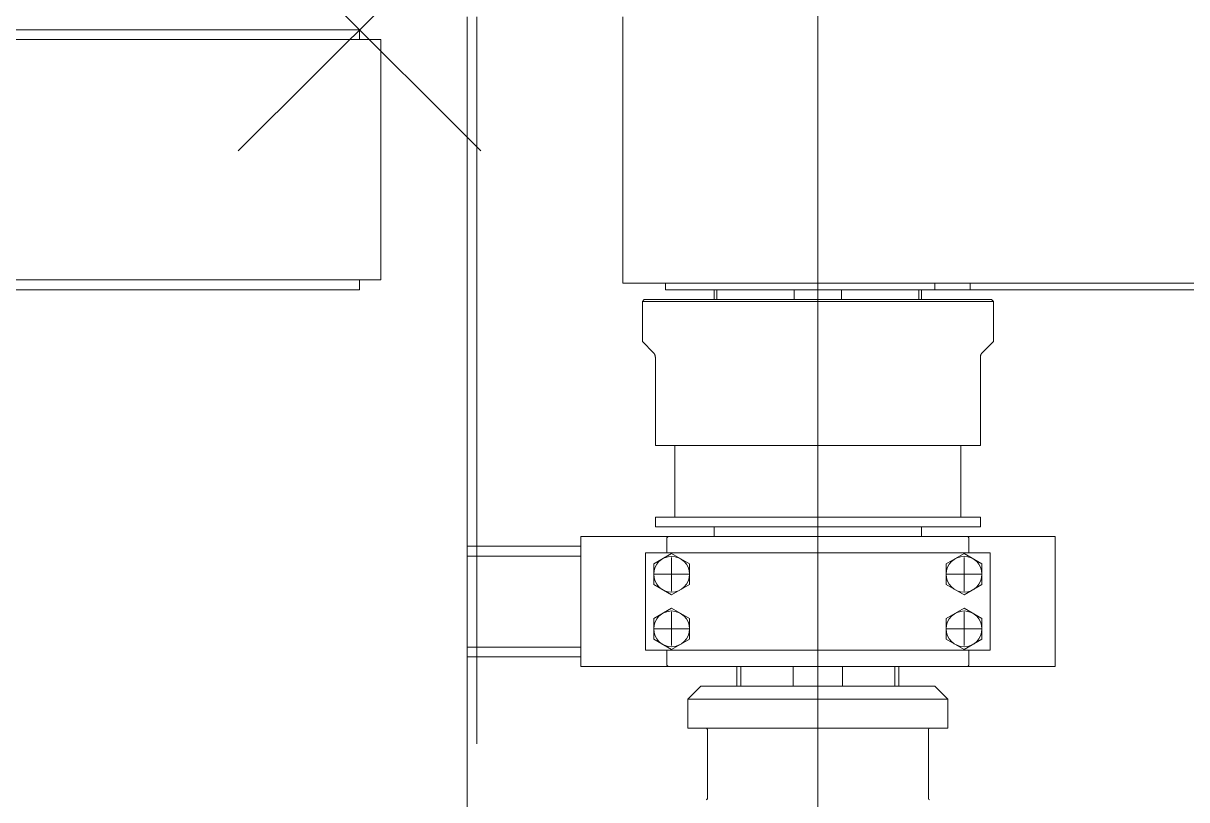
# Model space of a CAD drawing. Extents: x 475189 to 476029, y 1007718 to 1008015.
# Drawn here: x 475701.15 to 475710.75, y 1007776.83 to 1007783.23 of the extents above; entities that cross this region are included whole.
import ezdxf
from ezdxf.enums import TextEntityAlignment as Align

# ---------------------------------------------------------------- set-up
doc = ezdxf.new("R2010")
doc.units = 0
doc.header["$LTSCALE"] = 2
doc.header["$MEASUREMENT"] = 0
doc.header["$PDMODE"] = 3
doc.header["$PDSIZE"] = -7
doc.linetypes.add('AM_ISO02W050x2', pattern=[3.75, 3, -0.75])
doc.layers.get('0').update_dxf_attribs({"linetype": 'CONTINUOUS', "lineweight": 0})
doc.layers.add('R.B', color=6, linetype='CONTINUOUS', lineweight=0)
doc.layers.add('TEXT', color=1, linetype='CONTINUOUS', lineweight=0)
doc.styles.add('ROMANS', font='ROMANS.SHX')
doc.styles.add('XT03_5', font='romans', dxfattribs={"width": 0.6, "height": 87.5})

# ---------------------------------------------------------------- blocks, each defined once
blk = doc.blocks.new('EXISTING')
at = {"color": 8}
for p, q in [((475707.7057, 1007787.9254), (475707.7057, 1007755.384)), ((475704.8119, 1007783.2881), (475704.8119, 1007762.2729)), ((475696.2856, 1007783.1809), (475703.925, 1007783.1809)), ((475696.2856, 1007783.1005), (475704.1003, 1007783.1005)), ((475696.2856, 1007781.1169), (475704.1003, 1007781.1169)), ((475730.1963, 1007781.0901), (475706.0974, 1007781.0901)), ((475696.2856, 1007781.0365), (475703.925, 1007781.0365)), ((475719.1258, 1007781.0365), (475708.6718, 1007781.0365)), ((475706.3654, 1007779.7498), (475706.3654, 1007780.4782)), ((475709.046, 1007779.7498), (475709.046, 1007780.4782)), ((475707.7057, 1007779.7498), (475706.3654, 1007779.7498)), ((475706.5263, 1007779.1601), (475706.5263, 1007779.7498)), ((475707.7057, 1007779.7498), (475709.046, 1007779.7498)), ((475708.8851, 1007779.1601), (475708.8851, 1007779.7498)), ((475706.3654, 1007779.1601), (475707.7057, 1007779.1601)), ((475706.3654, 1007779.0797), (475706.3654, 1007779.1601)), ((475709.046, 1007779.1601), (475707.7057, 1007779.1601)), ((475709.046, 1007779.0797), (475709.046, 1007779.1601)), ((475707.7057, 1007779.0797), (475706.3654, 1007779.0797)), ((475706.8506, 1007778.9993), (475706.8506, 1007779.0797)), ((475707.7057, 1007779.0797), (475709.046, 1007779.0797)), ((475708.5608, 1007778.9993), (475708.5608, 1007779.0797)), ((475709.6636, 1007778.9993), (475705.7501, 1007778.9993)), ((475705.7501, 1007778.9993), (475705.7501, 1007777.9271)), ((475706.47, 1007778.9993), (475706.4593, 1007778.9886)), ((475706.4593, 1007778.8653), (475706.4593, 1007778.9886)), ((475707.7057, 1007778.9993), (475706.47, 1007778.9993)), ((475707.7057, 1007778.9993), (475708.9414, 1007778.9993)), ((475708.9414, 1007778.9993), (475708.9521, 1007778.9886)), ((475708.9521, 1007778.8653), (475708.9521, 1007778.9886)), ((475709.6636, 1007777.9271), (475709.6636, 1007778.9993)), ((475705.7501, 1007778.9189), (475704.8119, 1007778.9189)), ((475705.7501, 1007778.8385), (475704.8119, 1007778.8385)), ((475707.7057, 1007778.8653), (475706.285, 1007778.8653)), ((475706.285, 1007778.8653), (475706.285, 1007778.0611)), ((475706.4995, 1007778.5477), (475706.4995, 1007778.8265)), ((475707.7057, 1007778.8653), (475709.1264, 1007778.8653)), ((475708.9119, 1007778.5477), (475708.9119, 1007778.8265)), ((475709.1264, 1007778.8653), (475709.1264, 1007778.0611)), ((475706.352, 1007778.6884), (475706.6469, 1007778.6884)), ((475709.0594, 1007778.6884), (475708.7645, 1007778.6884)), ((475706.4995, 1007778.3787), (475706.4995, 1007778.0999)), ((475708.9119, 1007778.3787), (475708.9119, 1007778.0999)), ((475706.6469, 1007778.238), (475706.352, 1007778.238)), ((475708.7645, 1007778.238), (475709.0594, 1007778.238)), ((475705.7501, 1007778.0879), (475704.8119, 1007778.0879)), ((475707.7057, 1007778.0611), (475706.285, 1007778.0611)), ((475706.4593, 1007778.0611), (475706.4593, 1007777.9378)), ((475707.7057, 1007778.0611), (475709.1264, 1007778.0611)), ((475708.9521, 1007778.0611), (475708.9521, 1007777.9378)), ((475705.7501, 1007778.0075), (475704.8119, 1007778.0075)), ((475705.7501, 1007777.9271), (475709.6636, 1007777.9271)), ((475706.47, 1007777.9271), (475706.4593, 1007777.9378)), ((475707.7057, 1007777.9271), (475706.47, 1007777.9271)), ((475707.0222, 1007777.9271), (475706.7943, 1007777.9271)), ((475707.0383, 1007777.7663), (475707.0383, 1007777.9271)), ((475707.0697, 1007777.9271), (475707.0697, 1007777.7663)), ((475707.5028, 1007777.9271), (475707.5028, 1007777.7663)), ((475707.7057, 1007777.9271), (475708.9414, 1007777.9271)), ((475707.9086, 1007777.9271), (475707.9086, 1007777.7663)), ((475708.3417, 1007777.9271), (475708.3417, 1007777.7663)), ((475708.3731, 1007777.7663), (475708.3731, 1007777.9271)), ((475708.3892, 1007777.9271), (475708.6171, 1007777.9271)), ((475708.9414, 1007777.9271), (475708.9521, 1007777.9378)), ((475706.6335, 1007777.659), (475706.7407, 1007777.7663)), ((475707.7057, 1007777.7663), (475706.7407, 1007777.7663)), ((475707.7057, 1007777.7663), (475708.6707, 1007777.7663)), ((475708.7779, 1007777.659), (475708.6707, 1007777.7663)), ((475706.6335, 1007777.659), (475707.7057, 1007777.659)), ((475706.6335, 1007777.659), (475706.6335, 1007777.4178)), ((475708.7779, 1007777.659), (475707.7057, 1007777.659)), ((475708.7779, 1007777.659), (475708.7779, 1007777.4178)), ((475707.7057, 1007777.4178), (475706.6335, 1007777.4178)), ((475706.7836, 1007777.4178), (475706.6335, 1007777.4178)), ((475706.7943, 1007777.4071), (475706.7943, 1007776.8388)), ((475707.7057, 1007777.4178), (475708.7779, 1007777.4178)), ((475708.6171, 1007777.4071), (475708.6171, 1007776.8388)), ((475708.6278, 1007777.4178), (475708.7779, 1007777.4178))]:
    blk.add_line(p, q, dxfattribs=at)
at = {"color": 8, "linetype": 'AM_ISO02W050x2'}
for p, q in [((475704.8923, 1007783.2881), (475704.8923, 1007762.2729)), ((475706.0974, 1007783.2881), (475706.0974, 1007781.0901)), ((475703.925, 1007783.1809), (475703.925, 1007783.1005)), ((475703.925, 1007783.1809), (475703.925, 1007783.1005)), ((475704.1003, 1007783.1005), (475704.1003, 1007781.1169)), ((475703.925, 1007781.1169), (475703.925, 1007781.0365)), ((475703.925, 1007781.1169), (475703.925, 1007781.0365)), ((475706.4485, 1007781.0901), (475706.4485, 1007781.0365)), ((475708.6718, 1007781.0901), (475708.6718, 1007781.0365)), ((475708.9629, 1007781.0901), (475708.9629, 1007781.0365)), ((475706.4485, 1007781.0365), (475707.7057, 1007781.0365)), ((475706.8506, 1007781.0365), (475706.8506, 1007780.9561)), ((475706.8731, 1007781.0365), (475706.8731, 1007780.9561)), ((475707.511, 1007781.0365), (475707.511, 1007780.9561)), ((475708.9629, 1007781.0365), (475707.7057, 1007781.0365)), ((475707.9004, 1007781.0365), (475707.9004, 1007780.9561)), ((475708.5383, 1007781.0365), (475708.5383, 1007780.9561)), ((475708.5608, 1007781.0365), (475708.5608, 1007780.9561)), ((475706.2582, 1007780.94), (475706.2743, 1007780.9561)), ((475706.2582, 1007780.94), (475707.7057, 1007780.94)), ((475706.2582, 1007780.94), (475706.2582, 1007780.6076)), ((475706.2743, 1007780.9561), (475706.8506, 1007780.9561)), ((475706.8506, 1007780.9561), (475707.7057, 1007780.9561)), ((475708.5608, 1007780.9561), (475707.7057, 1007780.9561)), ((475709.1532, 1007780.94), (475707.7057, 1007780.94)), ((475709.1371, 1007780.9561), (475708.5608, 1007780.9561)), ((475709.1532, 1007780.94), (475709.1371, 1007780.9561)), ((475709.1532, 1007780.94), (475709.1532, 1007780.6076)), ((475706.2582, 1007780.6076), (475706.3497, 1007780.5161)), ((475709.1532, 1007780.6076), (475709.0617, 1007780.5161))]:
    blk.add_line(p, q, dxfattribs=at)
at = {"color": 8}
for points in [[(475706.6469, 1007778.7735), (475706.4995, 1007778.8586), (475706.352, 1007778.7735), (475706.352, 1007778.6032), (475706.4995, 1007778.5181), (475706.6469, 1007778.6032)], [(475708.7645, 1007778.7735), (475708.9119, 1007778.8586), (475709.0594, 1007778.7735), (475709.0594, 1007778.6032), (475708.9119, 1007778.5181), (475708.7645, 1007778.6032)], [(475706.6469, 1007778.1529), (475706.4995, 1007778.0678), (475706.352, 1007778.1529), (475706.352, 1007778.3232), (475706.4995, 1007778.4083), (475706.6469, 1007778.3232)], [(475708.7645, 1007778.1529), (475708.9119, 1007778.0678), (475709.0594, 1007778.1529), (475709.0594, 1007778.3232), (475708.9119, 1007778.4083), (475708.7645, 1007778.3232)]]:
    blk.add_lwpolyline(points, close=True, dxfattribs=at)
at = {"color": 8, "linetype": 'AM_ISO02W050x2'}
for centre, start, end in [((475706.3118, 1007780.4782), 0, 45), ((475709.0996, 1007780.4782), 135, 180)]:
    blk.add_arc(centre, 0.0536, start, end, dxfattribs=at)
at = {"color": 8}
for centre, radius, start, end in [((475706.4995, 1007778.6884), 0.1474, 0, 180), ((475708.9119, 1007778.6884), 0.1474, 0, 180), ((475706.4995, 1007778.6884), 0.1474, 180, 0), ((475708.9119, 1007778.6884), 0.1474, 180, 0), ((475706.4995, 1007778.238), 0.1474, 0, 180), ((475708.9119, 1007778.238), 0.1474, 0, 180), ((475706.4995, 1007778.238), 0.1474, 180, 0), ((475708.9119, 1007778.238), 0.1474, 180, 0), ((475706.7836, 1007777.4071), 0.0107, 0, 90), ((475708.6278, 1007777.4071), 0.0107, 90, 180), ((475706.7836, 1007776.8388), 0.0107, 270, 0), ((475708.6278, 1007776.8388), 0.0107, 180, 270)]:
    blk.add_arc(centre, radius, start, end, dxfattribs=at)
at = {"color": 8, "linetype": 'AM_ISO02W050x2'}
blk.add_point((475703.925, 1007783.1809), dxfattribs=at)
at = {"color": 8, "linetype": 'ByBlock', "style": 'ROMANS'}
for tag, height, width, p in [('DIRECTION', 0.5361, 0.85, (475672.3938, 1007828.2391)), ('DN', 1.0722, 0.708333, (475752.5516, 1007802.2382))]:
    blk.add_attdef(tag, text='', height=height, dxfattribs=dict(at, width=width)).set_placement(p, align=Align.MIDDLE_RIGHT)
at = {"color": 8, "style": 'XT03_5', "text_generation_flag": 4, "width": 0.6, "flags": 9}
for p, rotation in [((475706.5948, 1007775.5763), 270), ((475708.8166, 1007766.1034), 90)]:
    blk.add_attdef('KEYWORD', p, '', height=0.0375, rotation=rotation, dxfattribs=at)
at = {"color": 8, "style": 'XT03_5', "width": 0.6, "flags": 9}
for p, rotation in [((475708.8166, 1007775.5763), 270), ((475706.5948, 1007766.1034), 90)]:
    blk.add_attdef('KEYWORD', p, '', height=0.0375, rotation=rotation, dxfattribs=at)
at = {"layer": 'TEXT', "color": 8, "style": 'ROMANS', "width": 0.85, "flags": 8}
blk.add_attdef('WTD', text='', height=1.0722, rotation=180, dxfattribs=at).set_placement((475705.1732, 1007794.2001), align=Align.MIDDLE_CENTER)
blk.add_attdef('WTD', text='', height=1.0722, dxfattribs=at).set_placement((475731.4003, 1007752.4623), align=Align.MIDDLE_CENTER)

msp = doc.modelspace()

# ---------------------------------------------------------------- block references
at = {"layer": 'R.B'}
msp.add_blockref('EXISTING', (0, 0), dxfattribs=at)

doc.saveas('drawing.dxf')
